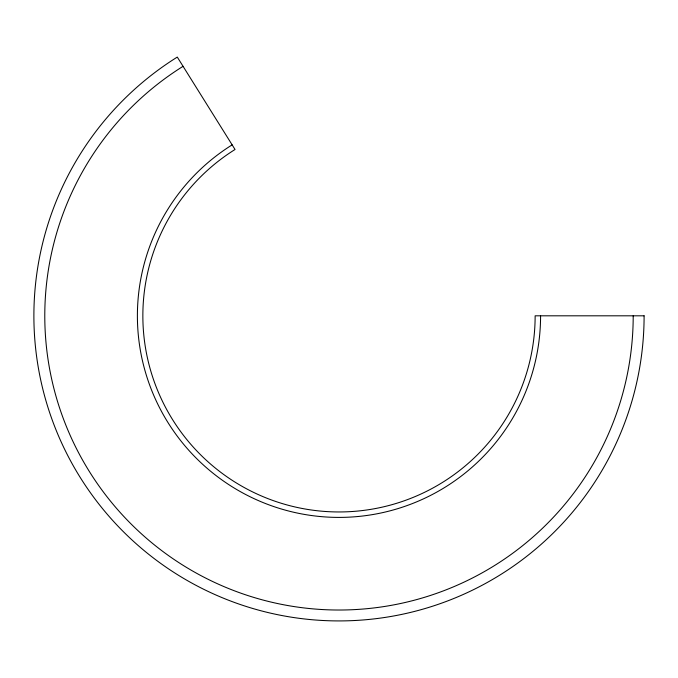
<?xml version="1.0" encoding="UTF-8"?>
<svg xmlns="http://www.w3.org/2000/svg" width="678" height="678" viewBox="0 0 678 678"><rect width="100%" height="100%" fill="white"/><g stroke="black" fill="none" stroke-linecap="round" stroke-linejoin="round"><path stroke-width="1.02" d="M633.201 315.812A294.21 294.21 0 0 1 196.366 573.139A294.21 294.21 0 0 1 183.06 66.325M540.578 315.812A201.586 201.586 0 0 1 241.266 492.135A201.586 201.586 0 0 1 232.147 144.863M644.1 315.812L535.137 315.812A196.137 196.137 0 0 1 243.911 487.363A196.137 196.137 0 0 1 235.037 149.491L177.289 57.079A305.108 305.108 0 0 0 191.086 582.673A305.108 305.108 0 0 0 644.1 315.812"/></g></svg>
